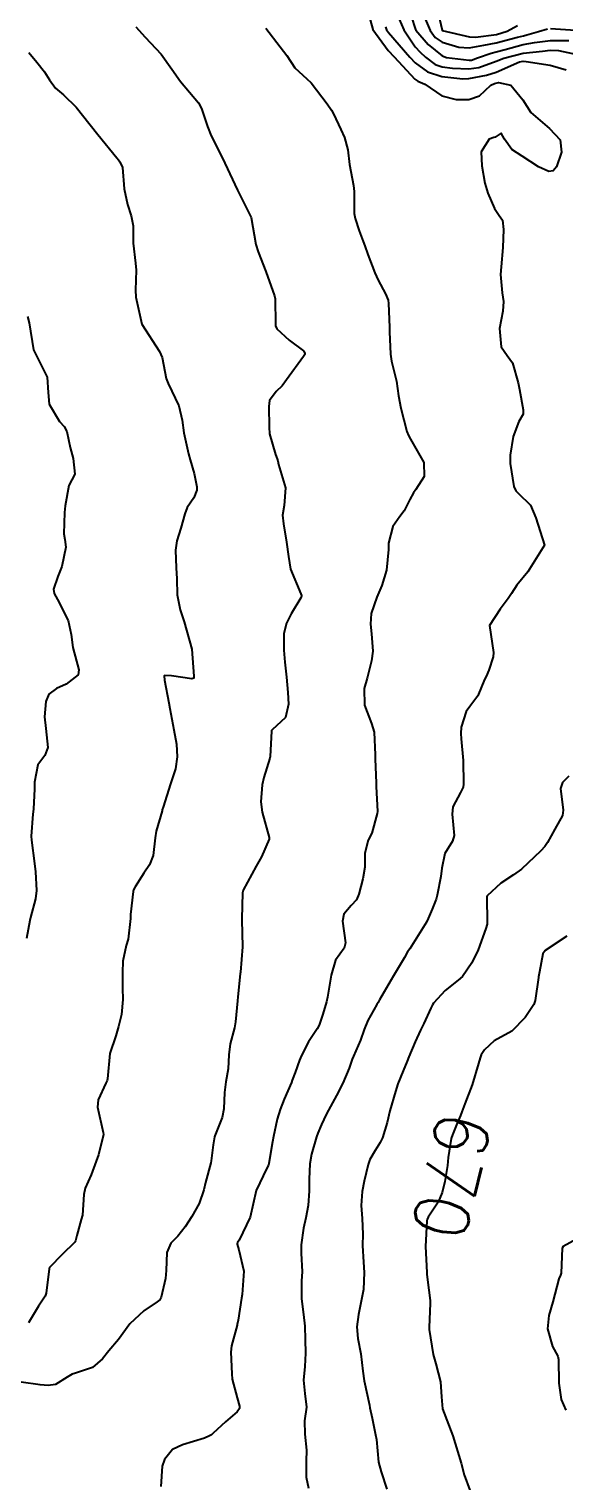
# Model space of a CAD drawing. Header units: metres. Extents: x 292545 to 299085, y 7450245 to 7463078.
# Drawn here: x 295154.9 to 295194.5, y 7462586.2 to 7462693.6 of the extents above; entities that cross this region are included whole.
import ezdxf
from ezdxf.enums import TextEntityAlignment as Align

# ---------------------------------------------------------------- set-up
doc = ezdxf.new("R2010")
doc.units = ezdxf.units.M
for name, color, linetype in [('Cotas', 45, 'Continuous'), ('Curvas de Nivel 1m', 11, 'Continuous'), ('Curvas de Nivel 5m', 15, 'Continuous')]:
    doc.layers.add(name, color=color, linetype=linetype)
doc.styles.add('Style-STANDARD', font='STANDARD.shx')

msp = doc.modelspace()

# ---------------------------------------------------------------- linework, layer by layer
at = {"layer": 'Curvas de Nivel 1m', "flags": 128}
for points, elevation in [([(295179.88, 7462695.22), (295180.33, 7462693.6), (295181.46, 7462692.05), (295181.89, 7462691.59), (295183.44, 7462689.94), (295183.66, 7462689.79), (295184.18, 7462689.56), (295185.42, 7462688.71), (295186.5, 7462688.44), (295187.42, 7462688.43), (295188.23, 7462688.7), (295189.05, 7462689.5), (295189.33, 7462689.61), (295189.43, 7462689.64), (295189.63, 7462689.69), (295190.54, 7462689.48), (295191.42, 7462688.4), (295192.01, 7462687.46), (295193.39, 7462686.29), (295194.19, 7462685.44), (295194.28, 7462684.54), (295193.93, 7462683.44), (295193.66, 7462683.14), (295193.36, 7462683.11), (295192.58, 7462683.46), (295191.37, 7462684.24), (295190.61, 7462684.72), (295190.06, 7462685.49), (295189.82, 7462685.93), (295189.38, 7462685.65), (295189.28, 7462685.61), (295188.93, 7462685.5), (295188.33, 7462684.56), (295188.4, 7462683.51), (295188.62, 7462682.23), (295188.83, 7462681.5), (295189.32, 7462680.37), (295189.67, 7462679.85), (295189.92, 7462679.49), (295189.99, 7462678.8), (295189.95, 7462677.49), (295189.82, 7462676.04), (295189.78, 7462675.49), (295189.89, 7462674.13), (295190, 7462673.49), (295189.95, 7462672.77), (295189.7, 7462671.49), (295189.82, 7462670.12), (295190.26, 7462669.48), (295190.65, 7462668.94), (295191.08, 7462667.47), (295191.17, 7462666.96), (295191.45, 7462665.47), (295191.46, 7462665.15), (295191.13, 7462664.61), (295190.71, 7462663.48), (295190.49, 7462662.1), (295190.48, 7462661.49), (295190.76, 7462659.8), (295190.9, 7462659.48), (295191.07, 7462659.29), (295191.99, 7462658.4), (295192.4, 7462657.46), (295193.02, 7462655.45), (295191.8, 7462653.47), (295190.99, 7462652.5), (295190.59, 7462651.88), (295190.35, 7462651.49), (295189.76, 7462650.7), (295188.95, 7462649.5), (295189.25, 7462647.5), (295189.23, 7462647.19), (295188.92, 7462646.2), (295188.7, 7462645.72), (295188.6, 7462645.5), (295188.1, 7462644.3), (295187.5, 7462643.51), (295187.24, 7462643.15), (295186.87, 7462641.98), (295186.83, 7462641.52), (295186.86, 7462641.12), (295187.02, 7462639.52), (295187.04, 7462637.76), (295187, 7462637.53), (295186.81, 7462637.15), (295186.25, 7462636.09), (295186.2, 7462635.54), (295186.35, 7462633.96), (295186.22, 7462633.54), (295185.66, 7462632.63), (295185.44, 7462631.54), (295185.36, 7462630.92), (295185.09, 7462629.55), (295185, 7462629.26), (295184.71, 7462628.51), (295184.43, 7462627.82), (295184.3, 7462627.55), (295183.68, 7462626.56), (295183.05, 7462625.57), (295182.9, 7462625.34), (295182.66, 7462624.94), (295182.15, 7462624.07), (295181.86, 7462623.58), (295180.82, 7462621.79), (295180.71, 7462621.6), (295180.62, 7462621.46), (295179.95, 7462620.27), (295179.69, 7462619.61), (295179.4, 7462618.81), (295178.88, 7462617.62), (295178.79, 7462617.4), (295178.56, 7462616.74), (295178.1, 7462615.63), (295177.64, 7462614.73), (295177.04, 7462613.64), (295176.86, 7462613.31), (295176.52, 7462612.57), (295176.24, 7462611.92), (295176.14, 7462611.65), (295175.77, 7462610.38), (295175.65, 7462609.66), (295175.61, 7462608.52), (295175.61, 7462607.66), (295175.53, 7462606.57), (295175.35, 7462605.66), (295175.19, 7462604.9), (295175.01, 7462603.66), (295175.01, 7462603.05), (295175.08, 7462601.66), (295175.04, 7462601), (295175.04, 7462599.66), (295175.18, 7462598.5), (295175.28, 7462597.66), (295175.32, 7462596.67), (295175.33, 7462595.66), (295175.29, 7462594.67), (295175.18, 7462593.66), (295175.28, 7462592.66), (295175.4, 7462591.66), (295175.27, 7462590.65), (295175.28, 7462589.66), (295175.41, 7462588.48), (295175.38, 7462587.66), (295175.38, 7462586.48), (295175.57, 7462585.66)], 672), ([(295182.85, 7462695.58), (295183.47, 7462693.62), (295183.5, 7462693.57), (295184.42, 7462692.51), (295185.45, 7462691.66), (295185.78, 7462691.54), (295187.45, 7462691.33), (295187.62, 7462691.35), (295188.06, 7462691.51), (295189.09, 7462691.87), (295189.46, 7462691.97), (295190.11, 7462692.14), (295191.46, 7462692.49), (295192.28, 7462692.64), (295193.47, 7462692.81), (295194.83, 7462692.79)], 669), ([(295183.84, 7462695.22), (295184.56, 7462693.55), (295184.94, 7462693.02), (295185.46, 7462692.67), (295186.68, 7462692.31), (295187.46, 7462692.26), (295188.54, 7462692.44), (295189.46, 7462692.63), (295191.04, 7462693.05), (295191.47, 7462693.15), (295191.73, 7462693.21), (295192.58, 7462693.46), (295193.26, 7462693.67)], 668), ([(295184.98, 7462695.55), (295185.46, 7462693.56), (295185.46, 7462693.54), (295187.47, 7462693.06), (295187.93, 7462693.05), (295189.47, 7462693.25), (295190.26, 7462693.49), (295191.04, 7462693.91)], 667), ([(295162.78, 7462693.81), (295163.47, 7462693.04), (295164.64, 7462691.79), (295165.44, 7462690.68), (295166.09, 7462689.77), (295167.41, 7462688.19), (295167.64, 7462687.76), (295168.07, 7462686.43), (295168.35, 7462685.75), (295168.71, 7462685.07), (295169.36, 7462683.73), (295170.31, 7462681.72), (295171.31, 7462679.71), (295171.66, 7462677.71), (295171.83, 7462677.16), (295172.41, 7462675.7), (295173.04, 7462673.9), (295173.08, 7462673.69), (295173.11, 7462671.8), (295173.12, 7462671.69), (295173.21, 7462671.47), (295174.13, 7462670.61), (295175.19, 7462669.83), (295175.29, 7462669.66), (295175.29, 7462669.56), (295175.19, 7462669.41), (295173.93, 7462667.68), (295173.62, 7462667.23), (295173.16, 7462666.82), (295172.68, 7462666.16), (295172.63, 7462665.7), (295172.64, 7462664.19), (295172.66, 7462663.69), (295173.11, 7462662.17), (295173.25, 7462661.83), (295173.28, 7462661.69), (295173.35, 7462661.43), (295173.86, 7462659.68), (295173.76, 7462658.38), (295173.64, 7462657.68), (295173.7, 7462657.03), (295173.94, 7462655.68), (295174.08, 7462654.61), (295174.22, 7462653.68), (295174.98, 7462651.85), (295175.03, 7462651.72), (295175.03, 7462651.67), (295175.02, 7462651.63), (295174.98, 7462651.54), (295174.28, 7462650.36), (295173.92, 7462649.68), (295173.73, 7462648.9), (295173.74, 7462647.68), (295173.81, 7462646.79), (295173.92, 7462645.68), (295174.03, 7462644.54), (295174.08, 7462643.68), (295173.86, 7462642.7), (295172.86, 7462641.77), (295172.82, 7462641.74), (295172.81, 7462641.69), (295172.71, 7462639.82), (295172.69, 7462639.69), (295172.26, 7462638.26), (295172.14, 7462637.7), (295172.04, 7462636.46), (295172.13, 7462635.7), (295172.65, 7462633.81), (295172.65, 7462633.69), (295172.07, 7462632.38), (295171.69, 7462631.7), (295170.72, 7462629.92), (295170.68, 7462629.72), (295170.62, 7462627.79), (295170.62, 7462627.72), (295170.67, 7462625.72), (295170.53, 7462623.85), (295170.51, 7462623.72), (295170.33, 7462622.02), (295170.31, 7462621.72), (295170.16, 7462620.17), (295170.07, 7462619.73), (295169.77, 7462618.55), (295169.66, 7462617.73), (295169.6, 7462616.7), (295169.44, 7462615.73), (295169.33, 7462614.95), (295169.29, 7462613.73), (295169.16, 7462613.09), (295168.62, 7462611.74), (295168.59, 7462611.65), (295168.5, 7462611.07), (295168.35, 7462609.88), (295168.32, 7462609.74), (295167.93, 7462608.29), (295167.8, 7462607.75), (295167.47, 7462606.72), (295166.93, 7462605.76), (295166.43, 7462605), (295165.88, 7462604.31), (295165.37, 7462603.78), (295165.07, 7462603.11), (295165.01, 7462601.78), (295164.98, 7462601.18), (295164.65, 7462599.79), (295164.55, 7462599.6), (295164.36, 7462599.46), (295163.37, 7462598.78), (295162.34, 7462597.81), (295161.49, 7462596.66), (295160.78, 7462595.83), (295160.31, 7462595.23), (295159.56, 7462594.59), (295158.3, 7462594.17), (295158.06, 7462594.09), (295157.69, 7462593.87), (295156.83, 7462593.33), (295156.29, 7462593.26), (295155.7, 7462593.3), (295154.29, 7462593.51)], 674), ([(295172.4, 7462693.7), (295173.46, 7462692.34), (295173.96, 7462691.68), (295174.55, 7462690.78), (295175.44, 7462689.95), (295175.76, 7462689.66), (295176.94, 7462688.11), (295177.26, 7462687.64), (295177.4, 7462687.38), (295177.96, 7462686.2), (295178.23, 7462685.63), (295178.46, 7462684.71), (295178.59, 7462683.62), (295178.9, 7462682.07), (295178.95, 7462681.62), (295178.95, 7462679.99), (295179.02, 7462679.62), (295179.3, 7462678.71), (295179.61, 7462677.93), (295179.72, 7462677.61), (295179.94, 7462676.95), (295180.47, 7462675.6), (295180.72, 7462675.06), (295181.25, 7462674.06), (295181.45, 7462673.59), (295181.49, 7462673.34), (295181.55, 7462671.59), (295181.56, 7462671.24), (295181.62, 7462669.59), (295181.71, 7462669.06), (295182.08, 7462667.58), (295182.23, 7462666.51), (295182.39, 7462665.58), (295182.84, 7462663.86), (295182.95, 7462663.57), (295183.12, 7462663.29), (295184.09, 7462661.56), (295184.13, 7462660.52), (295183.51, 7462659.57), (295183.32, 7462659.32), (295183.07, 7462658.83), (295182.64, 7462657.99), (295182.33, 7462657.58), (295181.8, 7462656.83), (295181.49, 7462655.59), (295181.47, 7462655.13), (295181.33, 7462653.59), (295180.99, 7462652.46), (295180.61, 7462651.6), (295180.19, 7462650.38), (295180.14, 7462649.6), (295180.23, 7462648.89), (295180.32, 7462647.6), (295180.22, 7462646.9), (295179.9, 7462645.61), (295179.69, 7462644.83), (295179.7, 7462643.61), (295180.22, 7462642.26), (295180.43, 7462641.6), (295180.5, 7462639.94), (295180.5, 7462639.6), (295180.56, 7462637.86), (295180.57, 7462637.6), (295180.66, 7462635.74), (295180.65, 7462635.6), (295180.24, 7462634.13), (295179.98, 7462633.61), (295179.72, 7462632.65), (295179.72, 7462631.61), (295179.58, 7462630.76), (295179.29, 7462629.61), (295179.12, 7462629.21), (295178.71, 7462628.79), (295178.18, 7462628.15), (295178.08, 7462627.63), (295178.29, 7462626.01), (295178.19, 7462625.62), (295177.56, 7462624.73), (295177.24, 7462623.63), (295176.97, 7462621.99), (295176.88, 7462621.65), (295176.61, 7462620.73), (295176.34, 7462619.92), (295176.19, 7462619.65), (295175.55, 7462618.7), (295175.03, 7462617.67), (295174.9, 7462617.34), (295174.56, 7462616.41), (295174.36, 7462615.86), (295174.29, 7462615.67), (295173.76, 7462614.46), (295173.47, 7462613.68), (295173.25, 7462612.96), (295172.96, 7462611.69), (295172.89, 7462611.29), (295172.63, 7462609.69), (295172.6, 7462609.57), (295172.48, 7462609.33), (295171.69, 7462607.7), (295171.47, 7462606.69), (295171.23, 7462605.71), (295170.42, 7462604.02), (295170.3, 7462603.83), (295170.28, 7462603.72), (295170.41, 7462603.29), (295170.76, 7462601.71), (295170.65, 7462600), (295170.6, 7462599.72), (295170.35, 7462598.09), (295170.29, 7462597.77), (295170.28, 7462597.72), (295169.85, 7462596.2), (295169.82, 7462595.72), (295169.89, 7462594.13), (295169.92, 7462593.72), (295170.28, 7462592.34), (295170.44, 7462591.72), (295170.44, 7462591.55), (295170.27, 7462591.3), (295169.42, 7462590.57), (295168.51, 7462589.74), (295168.37, 7462589.61), (295168.24, 7462589.52), (295167.86, 7462589.36), (295166.23, 7462588.87), (295165.48, 7462588.52), (295164.89, 7462587.78), (295164.72, 7462587.28), (295164.63, 7462585.79)], 673), ([(295181.27, 7462693.8), (295181.34, 7462693.59), (295181.47, 7462693.4), (295183.06, 7462691.57), (295183.45, 7462691.15), (295184.36, 7462690.48), (295185.44, 7462690.14), (295186.99, 7462689.97), (295187.44, 7462689.98), (295188.73, 7462690.22), (295189.44, 7462690.46), (295191.18, 7462691.21), (295191.45, 7462691.27), (295191.68, 7462691.24), (295193.45, 7462690.97), (295194.63, 7462690.62)], 671), ([(295193.48, 7462693.68), (295195.33, 7462693.57)], 668), ([(295154.76, 7462672.37), (295154.89, 7462671.9), (295155.19, 7462669.9), (295156.22, 7462667.89), (295156.29, 7462666.75), (295156.35, 7462665.89), (295157.13, 7462664.59), (295157.47, 7462664.22), (295157.66, 7462663.87), (295157.92, 7462662.68), (295158.13, 7462661.86), (295158.25, 7462660.7), (295157.82, 7462659.87), (295157.55, 7462658.37), (295157.5, 7462657.87), (295157.45, 7462656.29), (295157.52, 7462655.87), (295157.59, 7462655.31), (295157.31, 7462653.88), (295157, 7462653.12), (295156.69, 7462652.18), (295156.74, 7462651.88), (295156.98, 7462651.43), (295157.77, 7462649.87), (295157.98, 7462648.83), (295158.12, 7462647.87), (295158.55, 7462646.23), (295158.52, 7462645.86), (295157.62, 7462645.15), (295156.9, 7462644.85), (295156.34, 7462644.43), (295156.11, 7462643.89), (295156.02, 7462642.74), (295156.12, 7462641.89), (295156.27, 7462640.47), (295156.04, 7462639.89), (295155.53, 7462639.2), (295155.28, 7462637.9), (295155.28, 7462637.42), (295155.19, 7462635.9), (295155.14, 7462635.54), (295155.04, 7462633.9), (295155.06, 7462633.61), (295155.27, 7462631.89), (295155.35, 7462631.28), (295155.43, 7462629.89), (295155.34, 7462629.27), (295154.97, 7462627.9), (295154.92, 7462627.67), (295154.68, 7462626.35)], 676), ([(295194.82, 7462638.36), (295194.37, 7462637.89), (295194.22, 7462637.44), (295194.4, 7462635.83), (295194.35, 7462635.43), (295193.8, 7462634.42), (295193.24, 7462633.45), (295193.05, 7462633.15), (295192.76, 7462632.83), (295191.33, 7462631.47), (295190.74, 7462631.05), (295189.79, 7462630.43), (295188.78, 7462629.5), (295188.77, 7462629.45), (295188.79, 7462627.5), (295188.78, 7462627.41), (295188.69, 7462627.08), (295188.11, 7462625.51), (295187.64, 7462624.53), (295186.95, 7462623.53), (295186.64, 7462623.25), (295185.67, 7462622.5), (295184.81, 7462621.55), (295184.74, 7462621.43), (295184.62, 7462621.18), (295184.1, 7462620.06), (295183.84, 7462619.56), (295183.45, 7462618.7), (295182.99, 7462617.57), (295182.87, 7462617.27), (295182.56, 7462616.54), (295182.18, 7462615.58), (295181.99, 7462615.02), (295181.59, 7462613.58), (295181.39, 7462612.72), (295181.03, 7462611.59), (295180.86, 7462611.24), (295180.49, 7462610.65), (295180.11, 7462609.98), (295179.98, 7462609.61), (295179.68, 7462608.39), (295179.52, 7462607.61), (295179.47, 7462606.59), (295179.53, 7462605.61), (295179.57, 7462604.46), (295179.55, 7462603.61), (295179.62, 7462602.38), (295179.68, 7462601.61), (295179.62, 7462600.36), (295179.48, 7462599.61), (295179.25, 7462598.51), (295179.13, 7462597.61), (295179.2, 7462596.74), (295179.44, 7462595.61), (295179.59, 7462594.32), (295179.68, 7462593.61), (295180.07, 7462591.81), (295180.11, 7462591.6), (295180.26, 7462590.83), (295180.53, 7462589.6), (295180.59, 7462589.25), (295180.75, 7462587.59), (295180.94, 7462586.87), (295181.36, 7462585.59)], 671), ([(295195.62, 7462604.22), (295194.41, 7462603.54), (295194.34, 7462603.43), (295194.26, 7462601.56), (295194.22, 7462601.43), (295194.1, 7462601.15), (295193.65, 7462599.44), (295193.35, 7462598.45), (295193.25, 7462597.45), (295193.62, 7462596.15), (295194.02, 7462595.43), (295194.06, 7462595.19), (295194.09, 7462593.43), (295194.27, 7462592.22), (295194.62, 7462591.43)], 669)]:
    msp.add_lwpolyline(points, dxfattribs=dict(at, elevation=elevation))
at = {"layer": 'Curvas de Nivel 5m', "flags": 128}
for points, elevation in [([(295181.92, 7462695.16), (295182.61, 7462693.58), (295183.46, 7462692.34), (295183.83, 7462691.94), (295184.23, 7462691.56), (295184.93, 7462691.03), (295185.45, 7462690.86), (295186.22, 7462690.76), (295187.44, 7462690.69), (295188.16, 7462690.8), (295189.45, 7462691.27), (295190.02, 7462691.49), (295191.46, 7462691.86), (295192.89, 7462692.02), (295193.46, 7462692.07), (295194.07, 7462692.05), (295195.46, 7462691.77)], 670), ([(295154.86, 7462691.91), (295155.45, 7462691.2), (295156.02, 7462690.47), (295156.39, 7462689.89), (295156.82, 7462689.27), (295157.42, 7462688.77), (295158.36, 7462687.86), (295159.39, 7462686.56), (295159.97, 7462685.84), (295161.37, 7462684.11), (295161.49, 7462683.96), (295161.59, 7462683.83), (295161.79, 7462683.39), (295161.92, 7462681.82), (295162.15, 7462680.65), (295162.44, 7462679.81), (295162.57, 7462679.08), (295162.58, 7462677.81), (295162.75, 7462676.33), (295162.81, 7462675.81), (295162.75, 7462674.32), (295162.77, 7462673.81), (295163.22, 7462671.81), (295164.54, 7462669.79), (295164.73, 7462669.33), (295165.03, 7462667.78), (295165.17, 7462667.42), (295165.96, 7462665.77), (295166.21, 7462664.69), (295166.32, 7462663.77), (295166.67, 7462662.2), (295166.8, 7462661.76), (295167.09, 7462660.74), (295167.3, 7462659.76), (295167.3, 7462659.53), (295167.06, 7462658.95), (295166.58, 7462658.24), (295166.41, 7462657.77), (295166.11, 7462656.7), (295165.8, 7462655.77), (295165.71, 7462655.09), (295165.77, 7462653.77), (295165.8, 7462652.96), (295165.83, 7462651.77), (295166.06, 7462650.67), (295166.35, 7462649.77), (295166.93, 7462647.76), (295167.08, 7462645.76), (295167.06, 7462645.61), (295166.91, 7462645.56), (295165.42, 7462645.77), (295164.91, 7462645.81), (295164.88, 7462645.78), (295164.91, 7462645.46), (295165.22, 7462643.78), (295165.29, 7462643.37), (295165.6, 7462641.77), (295165.79, 7462640.71), (295165.83, 7462639.78), (295165.71, 7462638.9), (295165.35, 7462637.78), (295164.8, 7462636.07), (295164.73, 7462635.85), (295164.72, 7462635.79), (295164.29, 7462634.28), (295164.2, 7462633.8), (295164.06, 7462632.48), (295163.8, 7462631.8), (295163.37, 7462631.17), (295162.73, 7462630.16), (295162.61, 7462629.93), (295162.58, 7462629.81), (295162.39, 7462628.12), (295162.37, 7462627.81), (295162.2, 7462626.29), (295162.07, 7462625.82), (295161.82, 7462624.66), (295161.79, 7462623.82), (295161.8, 7462622.66), (295161.82, 7462621.82), (295161.71, 7462620.72), (295161.5, 7462619.82), (295161.29, 7462619.13), (295160.84, 7462617.83), (295160.67, 7462615.95), (295160.65, 7462615.84), (295160.55, 7462615.62), (295159.98, 7462614.4), (295159.94, 7462613.85), (295160.37, 7462611.98), (295160.38, 7462611.84), (295160.01, 7462610.33), (295159.84, 7462609.85), (295159.47, 7462608.85), (295159.03, 7462607.85), (295158.92, 7462607.39), (295158.82, 7462605.86), (295158.74, 7462605.54), (295158.42, 7462604.35), (295158.31, 7462603.96), (295158.25, 7462603.86), (295157.32, 7462602.95), (295156.39, 7462601.99), (295156.35, 7462601.88), (295156.15, 7462600.1), (295156.06, 7462599.88), (295155.58, 7462599.12), (295154.82, 7462597.9)], 675), ([(295194.68, 7462626.52), (295193.08, 7462625.45), (295192.91, 7462625.21), (295192.65, 7462623.88), (295192.59, 7462623.51), (295192.59, 7462623.46), (295192.33, 7462621.76), (295192.23, 7462621.46), (295191.59, 7462620.49), (295190.6, 7462619.48), (295189.31, 7462618.77), (295188.58, 7462618.1), (295188.35, 7462617.73), (295188.26, 7462617.5), (295188.15, 7462617.08), (295187.67, 7462615.51), (295187.13, 7462614.11), (295186.9, 7462613.52), (295186.81, 7462613.25), (295186.52, 7462612.55), (295186.22, 7462611.82), (295186.13, 7462611.53), (295185.91, 7462610.12), (295185.85, 7462609.54), (295185.65, 7462608.35), (295185.46, 7462607.54), (295185.17, 7462606.82), (295184.43, 7462605.71), (295184.35, 7462605.55), (295184.32, 7462605.44), (295184.21, 7462603.55), (295184.32, 7462601.61), (295184.33, 7462601.55), (295184.33, 7462601.5), (295184.38, 7462601.07), (295184.56, 7462599.55), (295184.57, 7462599.34), (295184.48, 7462597.55), (295184.5, 7462597.39), (295184.8, 7462595.55), (295184.99, 7462594.86), (295185.34, 7462593.54), (295185.41, 7462592.41), (295185.48, 7462591.54), (295186.24, 7462589.53), (295186.85, 7462587.52), (295187.09, 7462586.64), (295187.51, 7462585.52)], 670)]:
    msp.add_lwpolyline(points, dxfattribs=dict(at, elevation=elevation))

# ---------------------------------------------------------------- texts
at = {"layer": 'Cotas', "style": 'Style-STANDARD'}
msp.add_text('670', height=4, rotation=256.8234, dxfattribs=at).set_placement((295186.16, 7462608.79, 670), align=Align.MIDDLE_CENTER)

doc.saveas('drawing.dxf')
